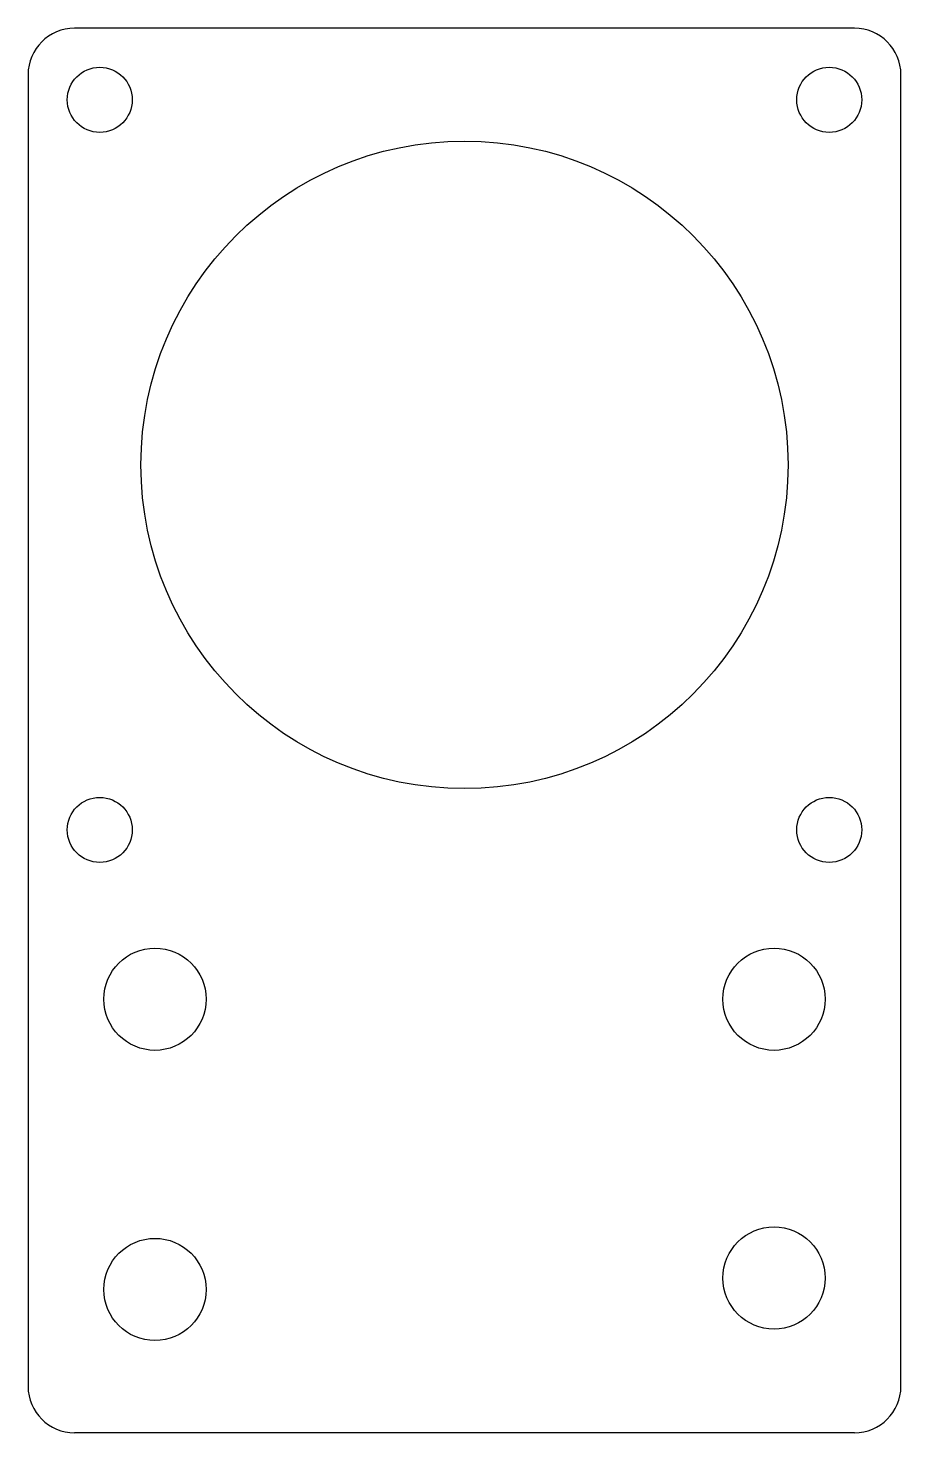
# Model space of a CAD drawing. Header units: millimetres. Extents: x -28.2 to 28.2, y -37.5 to 53.2.
import ezdxf

# ---------------------------------------------------------------- set-up
doc = ezdxf.new("R2010")
doc.units = ezdxf.units.MM

msp = doc.modelspace()

# ---------------------------------------------------------------- linework, layer by layer
at = {"color": 7, "linetype": 'Continuous', "lineweight": 25}
for p, q in [((25.2, 53.2), (-25.2, 53.2)), ((-28.2, 50.2), (-28.2, -34.5)), ((28.2, -34.5), (28.2, 50.2)), ((25.2, -37.5), (-25.2, -37.5))]:
    msp.add_line(p, q, dxfattribs=at)
for centre, radius in [((-23.57, 48.57), 2.1), ((23.57, 48.57), 2.1), ((0, 25), 20.904), ((-23.57, 1.43), 2.1), ((23.57, 1.43), 2.1), ((-20, -9.5), 3.3), ((20, -9.5), 3.3), ((20, -27.5), 3.3), ((-20, -28.238), 3.3)]:
    msp.add_circle(centre, radius, dxfattribs=at)
for centre, start, end in [((-25.2, 50.2), 90, 180), ((25.2, 50.2), 0, 90), ((-25.2, -34.5), 180, 270), ((25.2, -34.5), 270, 0)]:
    msp.add_arc(centre, 3, start, end, dxfattribs=at)

doc.saveas('drawing.dxf')
